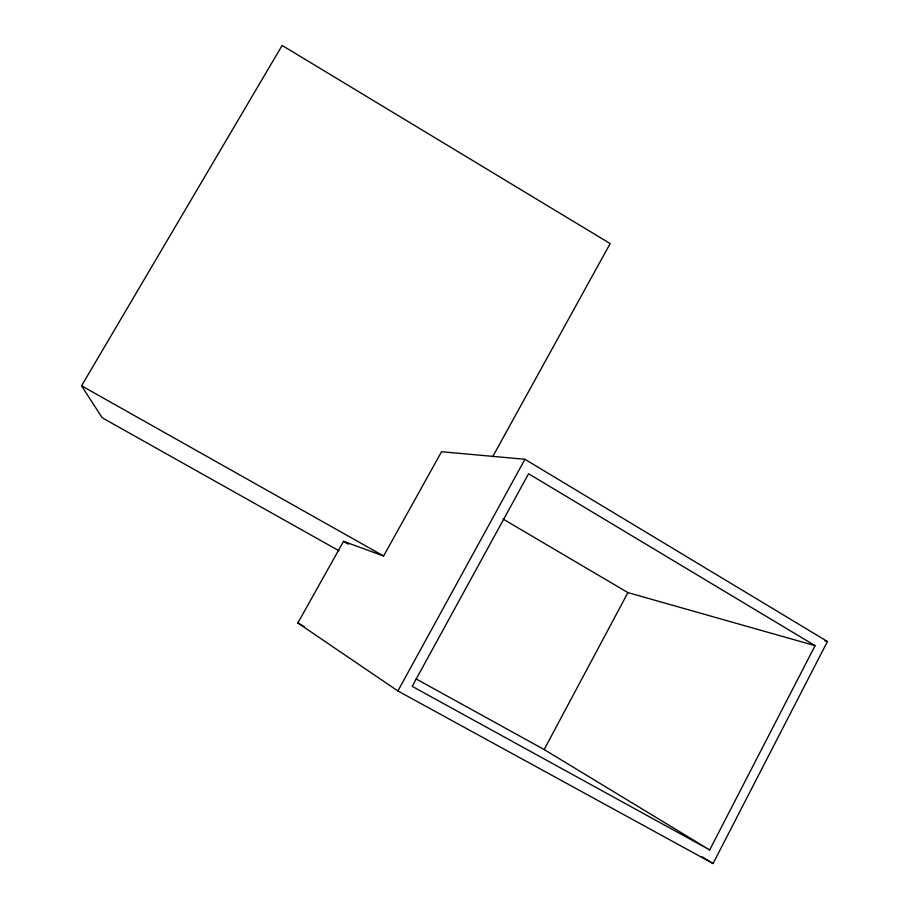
<?xml version="1.0" encoding="UTF-8"?>
<svg xmlns="http://www.w3.org/2000/svg" width="909" height="909" viewBox="0 0 909 909"><rect width="100%" height="100%" fill="white"/><g stroke="black" fill="none" stroke-linecap="round" stroke-linejoin="round"><path stroke-width="1.36" d="M709.69 849.926L815.078 645.663L528.583 473.748L412.186 686.363L709.69 849.926L544.161 749.539L416.117 678.921M713.054 863.55L827.44 641.493L524.936 459.284L441.547 451.728L383.609 555.99L343.534 541.355L297.845 622.983L397.892 690.965L713.054 863.55L702.202 856.801M544.161 749.539L627.926 592.611L815.078 645.663M397.892 690.965L524.936 459.284M492.689 456.693L610.166 243.567L282.12 45.45L81.56 385.802L102.183 417.776L338.898 550.729M824.702 640.743L827.44 641.493M297.845 622.983L304.061 626.415M81.56 385.802L383.609 555.99M343.534 541.355L348.408 544.116M503.109 519.084L627.926 592.611"/></g></svg>
